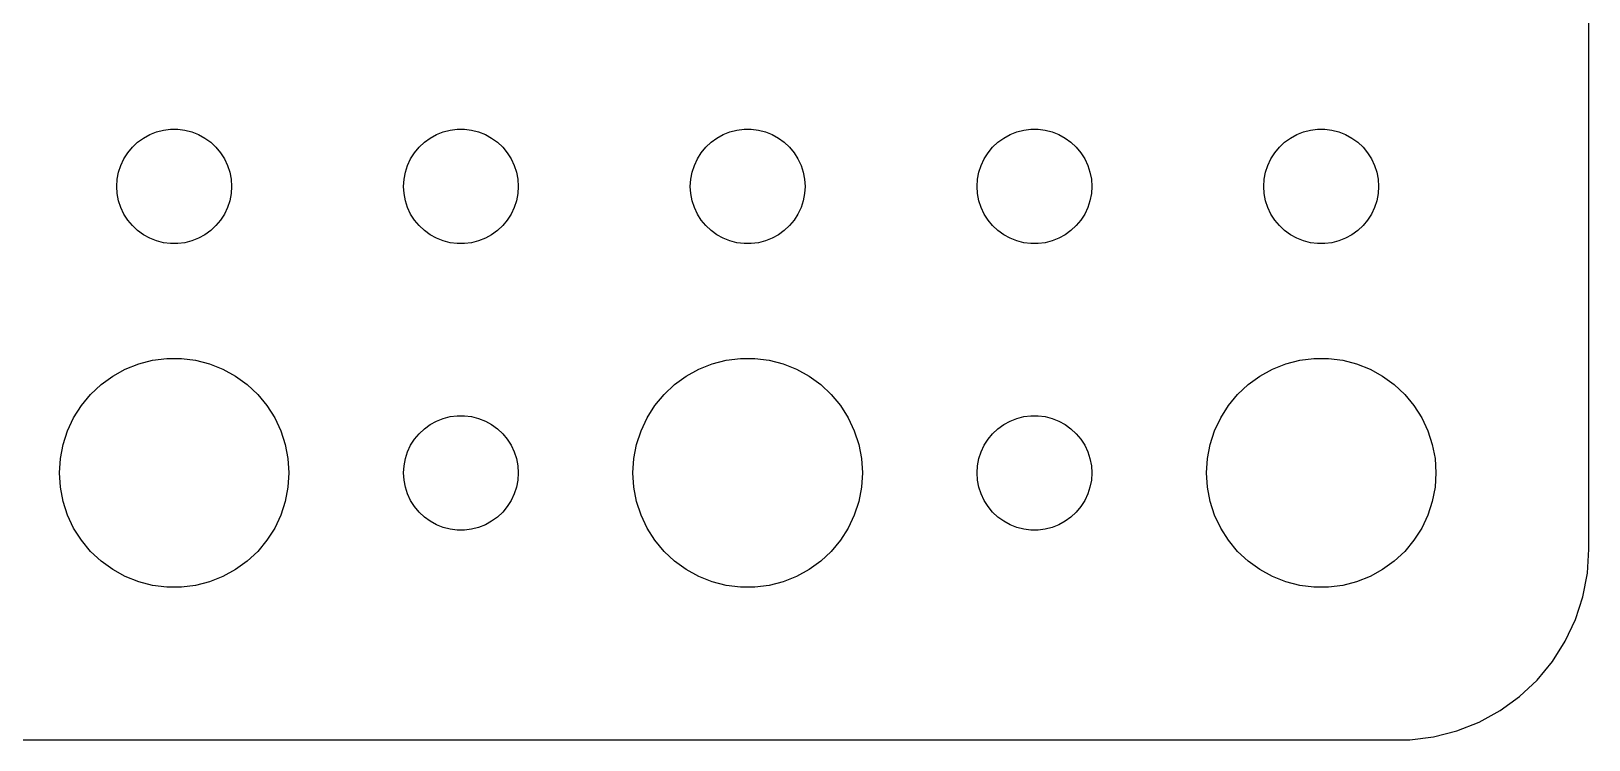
# Model space of a CAD drawing. Header units: metres. Extents: x -37 to 37, y 86 to 184.
# Drawn here: x -3.74 to 37, y 140.01 to 158.57 of the extents above; entities that cross this region are included whole.
import ezdxf

# ---------------------------------------------------------------- set-up
doc = ezdxf.new("R2010")
doc.units = ezdxf.units.M

msp = doc.modelspace()

# ---------------------------------------------------------------- linework, layer by layer
for p, q in [((37, 145), (37, 179)), ((-1.09344, 155.527), (-0.95613, 155.656)), ((-0.95613, 155.656), (-0.80373, 155.766)), ((-0.80373, 155.766), (-0.63866, 155.857)), ((-0.63866, 155.857), (-0.46352, 155.927)), ((-0.46352, 155.927), (-0.28107, 155.973)), ((-0.28107, 155.973), (-0.09418, 155.997)), ((-0.09418, 155.997), (0.09418, 155.997)), ((0.09418, 155.997), (0.28107, 155.973)), ((0.28107, 155.973), (0.46352, 155.927)), ((0.46352, 155.927), (0.63866, 155.857)), ((0.63866, 155.857), (0.80373, 155.766)), ((0.80373, 155.766), (0.95613, 155.656)), ((0.95613, 155.656), (1.09344, 155.527)), ((6.40654, 155.527), (6.54385, 155.656)), ((6.54385, 155.656), (6.69626, 155.766)), ((6.69626, 155.766), (6.86133, 155.857)), ((6.86133, 155.857), (7.03647, 155.927)), ((7.03647, 155.927), (7.21892, 155.973)), ((7.21892, 155.973), (7.40581, 155.997)), ((7.40581, 155.997), (7.59418, 155.997)), ((7.59418, 155.997), (7.78107, 155.973)), ((7.78107, 155.973), (7.96352, 155.927)), ((7.96352, 155.927), (8.13866, 155.857)), ((8.13866, 155.857), (8.30373, 155.766)), ((8.30373, 155.766), (8.45613, 155.656)), ((8.45613, 155.656), (8.59344, 155.527)), ((13.9065, 155.527), (14.0439, 155.656)), ((14.0439, 155.656), (14.1963, 155.766)), ((14.1963, 155.766), (14.3613, 155.857)), ((14.3613, 155.857), (14.5365, 155.927)), ((14.5365, 155.927), (14.7189, 155.973)), ((14.7189, 155.973), (14.9058, 155.997)), ((14.9058, 155.997), (15.0942, 155.997)), ((15.0942, 155.997), (15.2811, 155.973)), ((15.2811, 155.973), (15.4635, 155.927)), ((15.4635, 155.927), (15.6387, 155.857)), ((15.6387, 155.857), (15.8037, 155.766)), ((15.8037, 155.766), (15.9561, 155.656)), ((15.9561, 155.656), (16.0934, 155.527)), ((21.4065, 155.527), (21.5439, 155.656)), ((21.5439, 155.656), (21.6963, 155.766)), ((21.6963, 155.766), (21.8613, 155.857)), ((21.8613, 155.857), (22.0365, 155.927)), ((22.0365, 155.927), (22.2189, 155.973)), ((22.2189, 155.973), (22.4058, 155.997)), ((22.4058, 155.997), (22.5942, 155.997)), ((22.5942, 155.997), (22.7811, 155.973)), ((22.7811, 155.973), (22.9635, 155.927)), ((22.9635, 155.927), (23.1387, 155.857)), ((23.1387, 155.857), (23.3037, 155.766)), ((23.3037, 155.766), (23.4561, 155.656)), ((23.4561, 155.656), (23.5934, 155.527)), ((28.9065, 155.527), (29.0439, 155.656)), ((29.0439, 155.656), (29.1963, 155.766)), ((29.1963, 155.766), (29.3613, 155.857)), ((29.3613, 155.857), (29.5365, 155.927)), ((29.5365, 155.927), (29.7189, 155.973)), ((29.7189, 155.973), (29.9058, 155.997)), ((29.9058, 155.997), (30.0942, 155.997)), ((30.0942, 155.997), (30.2811, 155.973)), ((30.2811, 155.973), (30.4635, 155.927)), ((30.4635, 155.927), (30.6387, 155.857)), ((30.6387, 155.857), (30.8037, 155.766)), ((30.8037, 155.766), (30.9561, 155.656)), ((30.9561, 155.656), (31.0934, 155.527)), ((-1.39465, 155.052), (-1.31445, 155.223)), ((-1.31445, 155.223), (-1.21352, 155.382)), ((-1.21352, 155.382), (-1.09344, 155.527)), ((1.09344, 155.527), (1.21352, 155.382)), ((1.21352, 155.382), (1.31445, 155.223)), ((1.31445, 155.223), (1.39465, 155.052)), ((6.10533, 155.052), (6.18553, 155.223)), ((6.18553, 155.223), (6.28647, 155.382)), ((6.28647, 155.382), (6.40654, 155.527)), ((8.59344, 155.527), (8.71352, 155.382)), ((8.71352, 155.382), (8.81445, 155.223)), ((8.81445, 155.223), (8.89465, 155.052)), ((13.6053, 155.052), (13.6855, 155.223)), ((13.6855, 155.223), (13.7865, 155.382)), ((13.7865, 155.382), (13.9065, 155.527)), ((16.0934, 155.527), (16.2135, 155.382)), ((16.2135, 155.382), (16.3145, 155.223)), ((16.3145, 155.223), (16.3947, 155.052)), ((21.1053, 155.052), (21.1855, 155.223)), ((21.1855, 155.223), (21.2865, 155.382)), ((21.2865, 155.382), (21.4065, 155.527)), ((23.5934, 155.527), (23.7135, 155.382)), ((23.7135, 155.382), (23.8145, 155.223)), ((23.8145, 155.223), (23.8947, 155.052)), ((28.6053, 155.052), (28.6855, 155.223)), ((28.6855, 155.223), (28.7865, 155.382)), ((28.7865, 155.382), (28.9065, 155.527)), ((31.0934, 155.527), (31.2135, 155.382)), ((31.2135, 155.382), (31.3145, 155.223)), ((31.3145, 155.223), (31.3947, 155.052)), ((-1.48816, 154.688), (-1.45287, 154.873)), ((-1.45287, 154.873), (-1.39465, 155.052)), ((1.39465, 155.052), (1.45287, 154.873)), ((1.45287, 154.873), (1.48816, 154.688)), ((6.01183, 154.688), (6.04712, 154.873)), ((6.04712, 154.873), (6.10533, 155.052)), ((8.89465, 155.052), (8.95287, 154.873)), ((8.95287, 154.873), (8.98816, 154.688)), ((13.5118, 154.688), (13.5471, 154.873)), ((13.5471, 154.873), (13.6053, 155.052)), ((16.3947, 155.052), (16.4529, 154.873)), ((16.4529, 154.873), (16.4882, 154.688)), ((21.0118, 154.688), (21.0471, 154.873)), ((21.0471, 154.873), (21.1053, 155.052)), ((23.8947, 155.052), (23.9529, 154.873)), ((23.9529, 154.873), (23.9882, 154.688)), ((28.5118, 154.688), (28.5471, 154.873)), ((28.5471, 154.873), (28.6053, 155.052)), ((31.3947, 155.052), (31.4529, 154.873)), ((31.4529, 154.873), (31.4882, 154.688)), ((-1.5, 154.5), (-1.48816, 154.688)), ((-1.48816, 154.312), (-1.5, 154.5)), ((1.48816, 154.688), (1.5, 154.5)), ((1.5, 154.5), (1.48816, 154.312)), ((6, 154.5), (6.01183, 154.688)), ((6.01183, 154.312), (6, 154.5)), ((8.98816, 154.688), (9, 154.5)), ((9, 154.5), (8.98816, 154.312)), ((13.5, 154.5), (13.5118, 154.688)), ((13.5118, 154.312), (13.5, 154.5)), ((16.4882, 154.688), (16.5, 154.5)), ((16.5, 154.5), (16.4882, 154.312)), ((21, 154.5), (21.0118, 154.688)), ((21.0118, 154.312), (21, 154.5)), ((23.9882, 154.688), (24, 154.5)), ((24, 154.5), (23.9882, 154.312)), ((28.5, 154.5), (28.5118, 154.688)), ((28.5118, 154.312), (28.5, 154.5)), ((31.4882, 154.688), (31.5, 154.5)), ((31.5, 154.5), (31.4882, 154.312)), ((-1.45287, 154.127), (-1.48816, 154.312)), ((-1.39465, 153.948), (-1.45287, 154.127)), ((1.45287, 154.127), (1.39465, 153.948)), ((1.48816, 154.312), (1.45287, 154.127)), ((6.04712, 154.127), (6.01183, 154.312)), ((6.10533, 153.948), (6.04712, 154.127)), ((8.95287, 154.127), (8.89465, 153.948)), ((8.98816, 154.312), (8.95287, 154.127)), ((13.5471, 154.127), (13.5118, 154.312)), ((13.6053, 153.948), (13.5471, 154.127)), ((16.4529, 154.127), (16.3947, 153.948)), ((16.4882, 154.312), (16.4529, 154.127)), ((21.0471, 154.127), (21.0118, 154.312)), ((21.1053, 153.948), (21.0471, 154.127)), ((23.9529, 154.127), (23.8947, 153.948)), ((23.9882, 154.312), (23.9529, 154.127)), ((28.5471, 154.127), (28.5118, 154.312)), ((28.6053, 153.948), (28.5471, 154.127)), ((31.4529, 154.127), (31.3947, 153.948)), ((31.4882, 154.312), (31.4529, 154.127)), ((-1.31445, 153.777), (-1.39465, 153.948)), ((-1.21352, 153.618), (-1.31445, 153.777)), ((-1.09344, 153.473), (-1.21352, 153.618)), ((1.21352, 153.618), (1.09344, 153.473)), ((1.31445, 153.777), (1.21352, 153.618)), ((1.39465, 153.948), (1.31445, 153.777)), ((6.18553, 153.777), (6.10533, 153.948)), ((6.28647, 153.618), (6.18553, 153.777)), ((6.40654, 153.473), (6.28647, 153.618)), ((8.71352, 153.618), (8.59344, 153.473)), ((8.81445, 153.777), (8.71352, 153.618)), ((8.89465, 153.948), (8.81445, 153.777)), ((13.6855, 153.777), (13.6053, 153.948)), ((13.7865, 153.618), (13.6855, 153.777)), ((13.9065, 153.473), (13.7865, 153.618)), ((16.2135, 153.618), (16.0934, 153.473)), ((16.3145, 153.777), (16.2135, 153.618)), ((16.3947, 153.948), (16.3145, 153.777)), ((21.1855, 153.777), (21.1053, 153.948)), ((21.2865, 153.618), (21.1855, 153.777)), ((21.4065, 153.473), (21.2865, 153.618)), ((23.7135, 153.618), (23.5934, 153.473)), ((23.8145, 153.777), (23.7135, 153.618)), ((23.8947, 153.948), (23.8145, 153.777)), ((28.6855, 153.777), (28.6053, 153.948)), ((28.7865, 153.618), (28.6855, 153.777)), ((28.9065, 153.473), (28.7865, 153.618)), ((31.2135, 153.618), (31.0934, 153.473)), ((31.3145, 153.777), (31.2135, 153.618)), ((31.3947, 153.948), (31.3145, 153.777)), ((-0.95613, 153.344), (-1.09344, 153.473)), ((-0.80373, 153.234), (-0.95613, 153.344)), ((-0.63866, 153.143), (-0.80373, 153.234)), ((0.80373, 153.234), (0.63866, 153.143)), ((0.95613, 153.344), (0.80373, 153.234)), ((1.09344, 153.473), (0.95613, 153.344)), ((6.54385, 153.344), (6.40654, 153.473)), ((6.69626, 153.234), (6.54385, 153.344)), ((6.86133, 153.143), (6.69626, 153.234)), ((8.30373, 153.234), (8.13866, 153.143)), ((8.45613, 153.344), (8.30373, 153.234)), ((8.59344, 153.473), (8.45613, 153.344)), ((14.0439, 153.344), (13.9065, 153.473)), ((14.1963, 153.234), (14.0439, 153.344)), ((14.3613, 153.143), (14.1963, 153.234)), ((15.8037, 153.234), (15.6387, 153.143)), ((15.9561, 153.344), (15.8037, 153.234)), ((16.0934, 153.473), (15.9561, 153.344)), ((21.5439, 153.344), (21.4065, 153.473)), ((21.6963, 153.234), (21.5439, 153.344)), ((21.8613, 153.143), (21.6963, 153.234)), ((23.3037, 153.234), (23.1387, 153.143)), ((23.4561, 153.344), (23.3037, 153.234)), ((23.5934, 153.473), (23.4561, 153.344)), ((29.0439, 153.344), (28.9065, 153.473)), ((29.1963, 153.234), (29.0439, 153.344)), ((29.3613, 153.143), (29.1963, 153.234)), ((30.8037, 153.234), (30.6387, 153.143)), ((30.9561, 153.344), (30.8037, 153.234)), ((31.0934, 153.473), (30.9561, 153.344)), ((-0.46352, 153.073), (-0.63866, 153.143)), ((-0.28107, 153.027), (-0.46352, 153.073)), ((-0.09418, 153.003), (-0.28107, 153.027)), ((0.09418, 153.003), (-0.09418, 153.003)), ((0.28107, 153.027), (0.09418, 153.003)), ((0.46352, 153.073), (0.28107, 153.027)), ((0.63866, 153.143), (0.46352, 153.073)), ((7.03647, 153.073), (6.86133, 153.143)), ((7.21892, 153.027), (7.03647, 153.073)), ((7.40581, 153.003), (7.21892, 153.027)), ((7.59418, 153.003), (7.40581, 153.003)), ((7.78107, 153.027), (7.59418, 153.003)), ((7.96352, 153.073), (7.78107, 153.027)), ((8.13866, 153.143), (7.96352, 153.073)), ((14.5365, 153.073), (14.3613, 153.143)), ((14.7189, 153.027), (14.5365, 153.073)), ((14.9058, 153.003), (14.7189, 153.027)), ((15.0942, 153.003), (14.9058, 153.003)), ((15.2811, 153.027), (15.0942, 153.003)), ((15.4635, 153.073), (15.2811, 153.027)), ((15.6387, 153.143), (15.4635, 153.073)), ((22.0365, 153.073), (21.8613, 153.143)), ((22.2189, 153.027), (22.0365, 153.073)), ((22.4058, 153.003), (22.2189, 153.027)), ((22.5942, 153.003), (22.4058, 153.003)), ((22.7811, 153.027), (22.5942, 153.003)), ((22.9635, 153.073), (22.7811, 153.027)), ((23.1387, 153.143), (22.9635, 153.073)), ((29.5365, 153.073), (29.3613, 153.143)), ((29.7189, 153.027), (29.5365, 153.073)), ((29.9058, 153.003), (29.7189, 153.027)), ((30.0942, 153.003), (29.9058, 153.003)), ((30.2811, 153.027), (30.0942, 153.003)), ((30.4635, 153.073), (30.2811, 153.027)), ((30.6387, 153.143), (30.4635, 153.073)), ((-0.92705, 149.853), (-0.56213, 149.947)), ((-0.56213, 149.947), (-0.18837, 149.994)), ((-0.18837, 149.994), (0.18837, 149.994)), ((0.18837, 149.994), (0.56213, 149.947)), ((0.56213, 149.947), (0.92705, 149.853)), ((14.0729, 149.853), (14.4379, 149.947)), ((14.4379, 149.947), (14.8116, 149.994)), ((14.8116, 149.994), (15.1884, 149.994)), ((15.1884, 149.994), (15.5621, 149.947)), ((15.5621, 149.947), (15.927, 149.853)), ((29.0729, 149.853), (29.4379, 149.947)), ((29.4379, 149.947), (29.8116, 149.994)), ((29.8116, 149.994), (30.1884, 149.994)), ((30.1884, 149.994), (30.5621, 149.947)), ((30.5621, 149.947), (30.927, 149.853)), ((-1.91226, 149.312), (-1.60747, 149.533)), ((-1.60747, 149.533), (-1.27733, 149.714)), ((-1.27733, 149.714), (-0.92705, 149.853)), ((0.92705, 149.853), (1.27733, 149.714)), ((1.27733, 149.714), (1.60747, 149.533)), ((1.60747, 149.533), (1.91226, 149.312)), ((13.0877, 149.312), (13.3925, 149.533)), ((13.3925, 149.533), (13.7227, 149.714)), ((13.7227, 149.714), (14.0729, 149.853)), ((15.927, 149.853), (16.2773, 149.714)), ((16.2773, 149.714), (16.6075, 149.533)), ((16.6075, 149.533), (16.9123, 149.312)), ((28.0877, 149.312), (28.3925, 149.533)), ((28.3925, 149.533), (28.7227, 149.714)), ((28.7227, 149.714), (29.0729, 149.853)), ((30.927, 149.853), (31.2773, 149.714)), ((31.2773, 149.714), (31.6075, 149.533)), ((31.6075, 149.533), (31.9123, 149.312)), ((-2.1869, 149.054), (-1.91226, 149.312)), ((1.91226, 149.312), (2.1869, 149.054)), ((12.8131, 149.054), (13.0877, 149.312)), ((16.9123, 149.312), (17.1869, 149.054)), ((27.8131, 149.054), (28.0877, 149.312)), ((31.9123, 149.312), (32.1869, 149.054)), ((-2.62891, 148.445), (-2.42705, 148.763)), ((-2.42705, 148.763), (-2.1869, 149.054)), ((2.1869, 149.054), (2.42705, 148.763)), ((2.42705, 148.763), (2.62891, 148.445)), ((12.3711, 148.445), (12.5729, 148.763)), ((12.5729, 148.763), (12.8131, 149.054)), ((17.1869, 149.054), (17.427, 148.763)), ((17.427, 148.763), (17.6289, 148.445)), ((27.3711, 148.445), (27.5729, 148.763)), ((27.5729, 148.763), (27.8131, 149.054)), ((32.1869, 149.054), (32.427, 148.763)), ((32.427, 148.763), (32.6289, 148.445)), ((-2.78932, 148.104), (-2.62891, 148.445)), ((2.62891, 148.445), (2.78932, 148.104)), ((6.69626, 148.266), (6.86133, 148.357)), ((6.86133, 148.357), (7.03647, 148.427)), ((7.03647, 148.427), (7.21892, 148.473)), ((7.21892, 148.473), (7.40581, 148.497)), ((7.40581, 148.497), (7.59418, 148.497)), ((7.59418, 148.497), (7.78107, 148.473)), ((7.78107, 148.473), (7.96352, 148.427)), ((7.96352, 148.427), (8.13866, 148.357)), ((8.13866, 148.357), (8.30373, 148.266)), ((12.2107, 148.104), (12.3711, 148.445)), ((17.6289, 148.445), (17.7893, 148.104)), ((21.6963, 148.266), (21.8613, 148.357)), ((21.8613, 148.357), (22.0365, 148.427)), ((22.0365, 148.427), (22.2189, 148.473)), ((22.2189, 148.473), (22.4058, 148.497)), ((22.4058, 148.497), (22.5942, 148.497)), ((22.5942, 148.497), (22.7811, 148.473)), ((22.7811, 148.473), (22.9635, 148.427)), ((22.9635, 148.427), (23.1387, 148.357)), ((23.1387, 148.357), (23.3037, 148.266)), ((27.2107, 148.104), (27.3711, 148.445)), ((32.6289, 148.445), (32.7893, 148.104)), ((-2.90575, 147.746), (-2.78932, 148.104)), ((2.78932, 148.104), (2.90575, 147.746)), ((6.28647, 147.882), (6.40654, 148.027)), ((6.40654, 148.027), (6.54385, 148.156)), ((6.54385, 148.156), (6.69626, 148.266)), ((8.30373, 148.266), (8.45613, 148.156)), ((8.45613, 148.156), (8.59344, 148.027)), ((8.59344, 148.027), (8.71352, 147.882)), ((12.0942, 147.746), (12.2107, 148.104)), ((17.7893, 148.104), (17.9057, 147.746)), ((21.2865, 147.882), (21.4065, 148.027)), ((21.4065, 148.027), (21.5439, 148.156)), ((21.5439, 148.156), (21.6963, 148.266)), ((23.3037, 148.266), (23.4561, 148.156)), ((23.4561, 148.156), (23.5934, 148.027)), ((23.5934, 148.027), (23.7135, 147.882)), ((27.0942, 147.746), (27.2107, 148.104)), ((32.7893, 148.104), (32.9057, 147.746)), ((-2.97633, 147.376), (-2.90575, 147.746)), ((2.90575, 147.746), (2.97633, 147.376)), ((6.04712, 147.373), (6.10533, 147.552)), ((6.10533, 147.552), (6.18553, 147.723)), ((6.18553, 147.723), (6.28647, 147.882)), ((8.71352, 147.882), (8.81445, 147.723)), ((8.81445, 147.723), (8.89465, 147.552)), ((8.89465, 147.552), (8.95287, 147.373)), ((12.0237, 147.376), (12.0942, 147.746)), ((17.9057, 147.746), (17.9763, 147.376)), ((21.0471, 147.373), (21.1053, 147.552)), ((21.1053, 147.552), (21.1855, 147.723)), ((21.1855, 147.723), (21.2865, 147.882)), ((23.7135, 147.882), (23.8145, 147.723)), ((23.8145, 147.723), (23.8947, 147.552)), ((23.8947, 147.552), (23.9529, 147.373)), ((27.0237, 147.376), (27.0942, 147.746)), ((32.9057, 147.746), (32.9763, 147.376)), ((-3, 147), (-2.97633, 147.376)), ((2.97633, 147.376), (3, 147)), ((6, 147), (6.01183, 147.188)), ((6.01183, 147.188), (6.04712, 147.373)), ((8.95287, 147.373), (8.98816, 147.188)), ((8.98816, 147.188), (9, 147)), ((12, 147), (12.0237, 147.376)), ((17.9763, 147.376), (18, 147)), ((21, 147), (21.0118, 147.188)), ((21.0118, 147.188), (21.0471, 147.373)), ((23.9529, 147.373), (23.9882, 147.188)), ((23.9882, 147.188), (24, 147)), ((27, 147), (27.0237, 147.376)), ((32.9763, 147.376), (33, 147)), ((-2.97633, 146.624), (-3, 147)), ((3, 147), (2.97633, 146.624)), ((6.01183, 146.812), (6, 147)), ((6.04712, 146.627), (6.01183, 146.812)), ((8.98816, 146.812), (8.95287, 146.627)), ((9, 147), (8.98816, 146.812)), ((12.0237, 146.624), (12, 147)), ((18, 147), (17.9763, 146.624)), ((21.0118, 146.812), (21, 147)), ((21.0471, 146.627), (21.0118, 146.812)), ((23.9882, 146.812), (23.9529, 146.627)), ((24, 147), (23.9882, 146.812)), ((27.0237, 146.624), (27, 147)), ((33, 147), (32.9763, 146.624)), ((-2.90575, 146.254), (-2.97633, 146.624)), ((2.97633, 146.624), (2.90575, 146.254)), ((6.10533, 146.448), (6.04712, 146.627)), ((6.18553, 146.277), (6.10533, 146.448)), ((6.28647, 146.118), (6.18553, 146.277)), ((8.81445, 146.277), (8.71352, 146.118)), ((8.89465, 146.448), (8.81445, 146.277)), ((8.95287, 146.627), (8.89465, 146.448)), ((12.0942, 146.254), (12.0237, 146.624)), ((17.9763, 146.624), (17.9057, 146.254)), ((21.1053, 146.448), (21.0471, 146.627)), ((21.1855, 146.277), (21.1053, 146.448)), ((21.2865, 146.118), (21.1855, 146.277)), ((23.8145, 146.277), (23.7135, 146.118)), ((23.8947, 146.448), (23.8145, 146.277)), ((23.9529, 146.627), (23.8947, 146.448)), ((27.0942, 146.254), (27.0237, 146.624)), ((32.9763, 146.624), (32.9057, 146.254)), ((-2.78932, 145.896), (-2.90575, 146.254)), ((-2.62891, 145.555), (-2.78932, 145.896)), ((2.78932, 145.896), (2.62891, 145.555)), ((2.90575, 146.254), (2.78932, 145.896)), ((6.40654, 145.973), (6.28647, 146.118)), ((6.54385, 145.844), (6.40654, 145.973)), ((8.59344, 145.973), (8.45613, 145.844)), ((8.71352, 146.118), (8.59344, 145.973)), ((12.2107, 145.896), (12.0942, 146.254)), ((12.3711, 145.555), (12.2107, 145.896)), ((17.7893, 145.896), (17.6289, 145.555)), ((17.9057, 146.254), (17.7893, 145.896)), ((21.4065, 145.973), (21.2865, 146.118)), ((21.5439, 145.844), (21.4065, 145.973)), ((23.5934, 145.973), (23.4561, 145.844)), ((23.7135, 146.118), (23.5934, 145.973)), ((27.2107, 145.896), (27.0942, 146.254)), ((27.3711, 145.555), (27.2107, 145.896)), ((32.7893, 145.896), (32.6289, 145.555)), ((32.9057, 146.254), (32.7893, 145.896)), ((-2.42705, 145.237), (-2.62891, 145.555)), ((2.62891, 145.555), (2.42705, 145.237)), ((6.69626, 145.734), (6.54385, 145.844)), ((6.86133, 145.643), (6.69626, 145.734)), ((7.03647, 145.573), (6.86133, 145.643)), ((7.21892, 145.527), (7.03647, 145.573)), ((7.40581, 145.503), (7.21892, 145.527)), ((7.59418, 145.503), (7.40581, 145.503)), ((7.78107, 145.527), (7.59418, 145.503)), ((7.96352, 145.573), (7.78107, 145.527)), ((8.13866, 145.643), (7.96352, 145.573)), ((8.30373, 145.734), (8.13866, 145.643)), ((8.45613, 145.844), (8.30373, 145.734)), ((12.5729, 145.237), (12.3711, 145.555)), ((17.6289, 145.555), (17.427, 145.237)), ((21.6963, 145.734), (21.5439, 145.844)), ((21.8613, 145.643), (21.6963, 145.734)), ((22.0365, 145.573), (21.8613, 145.643)), ((22.2189, 145.527), (22.0365, 145.573)), ((22.4058, 145.503), (22.2189, 145.527)), ((22.5942, 145.503), (22.4058, 145.503)), ((22.7811, 145.527), (22.5942, 145.503)), ((22.9635, 145.573), (22.7811, 145.527)), ((23.1387, 145.643), (22.9635, 145.573)), ((23.3037, 145.734), (23.1387, 145.643)), ((23.4561, 145.844), (23.3037, 145.734)), ((27.5729, 145.237), (27.3711, 145.555)), ((32.6289, 145.555), (32.427, 145.237)), ((-2.1869, 144.946), (-2.42705, 145.237)), ((2.42705, 145.237), (2.1869, 144.946)), ((12.8131, 144.946), (12.5729, 145.237)), ((17.427, 145.237), (17.1869, 144.946)), ((27.8131, 144.946), (27.5729, 145.237)), ((32.427, 145.237), (32.1869, 144.946)), ((-1.91226, 144.688), (-2.1869, 144.946)), ((-1.60747, 144.467), (-1.91226, 144.688)), ((1.91226, 144.688), (1.60747, 144.467)), ((2.1869, 144.946), (1.91226, 144.688)), ((13.0877, 144.688), (12.8131, 144.946)), ((13.3925, 144.467), (13.0877, 144.688)), ((16.9123, 144.688), (16.6075, 144.467)), ((17.1869, 144.946), (16.9123, 144.688)), ((28.0877, 144.688), (27.8131, 144.946)), ((28.3925, 144.467), (28.0877, 144.688)), ((31.9123, 144.688), (31.6075, 144.467)), ((32.1869, 144.946), (31.9123, 144.688)), ((36.9606, 144.373), (37, 145)), ((-1.27733, 144.286), (-1.60747, 144.467)), ((-0.92705, 144.147), (-1.27733, 144.286)), ((1.27733, 144.286), (0.92705, 144.147)), ((1.60747, 144.467), (1.27733, 144.286)), ((13.7227, 144.286), (13.3925, 144.467)), ((14.0729, 144.147), (13.7227, 144.286)), ((16.2773, 144.286), (15.927, 144.147)), ((16.6075, 144.467), (16.2773, 144.286)), ((28.7227, 144.286), (28.3925, 144.467)), ((29.0729, 144.147), (28.7227, 144.286)), ((31.2773, 144.286), (30.927, 144.147)), ((31.6075, 144.467), (31.2773, 144.286)), ((36.8429, 143.757), (36.9606, 144.373)), ((-0.56213, 144.053), (-0.92705, 144.147)), ((-0.18837, 144.006), (-0.56213, 144.053)), ((0.18837, 144.006), (-0.18837, 144.006)), ((0.56213, 144.053), (0.18837, 144.006)), ((0.92705, 144.147), (0.56213, 144.053)), ((14.4379, 144.053), (14.0729, 144.147)), ((14.8116, 144.006), (14.4379, 144.053)), ((15.1884, 144.006), (14.8116, 144.006)), ((15.5621, 144.053), (15.1884, 144.006)), ((15.927, 144.147), (15.5621, 144.053)), ((29.4379, 144.053), (29.0729, 144.147)), ((29.8116, 144.006), (29.4379, 144.053)), ((30.1884, 144.006), (29.8116, 144.006)), ((30.5621, 144.053), (30.1884, 144.006)), ((30.927, 144.147), (30.5621, 144.053)), ((36.6489, 143.159), (36.8429, 143.757)), ((36.3815, 142.591), (36.6489, 143.159)), ((36.0451, 142.061), (36.3815, 142.591)), ((35.6448, 141.577), (36.0451, 142.061)), ((35.1871, 141.147), (35.6448, 141.577)), ((34.6791, 140.778), (35.1871, 141.147)), ((34.1289, 140.476), (34.6791, 140.778)), ((32.9369, 140.089), (33.5451, 140.245)), ((33.5451, 140.245), (34.1289, 140.476)), ((-32.3139, 140.01), (32.3139, 140.01)), ((32.3139, 140.01), (32.9369, 140.089))]:
    msp.add_line(p, q)

doc.saveas('drawing.dxf')
